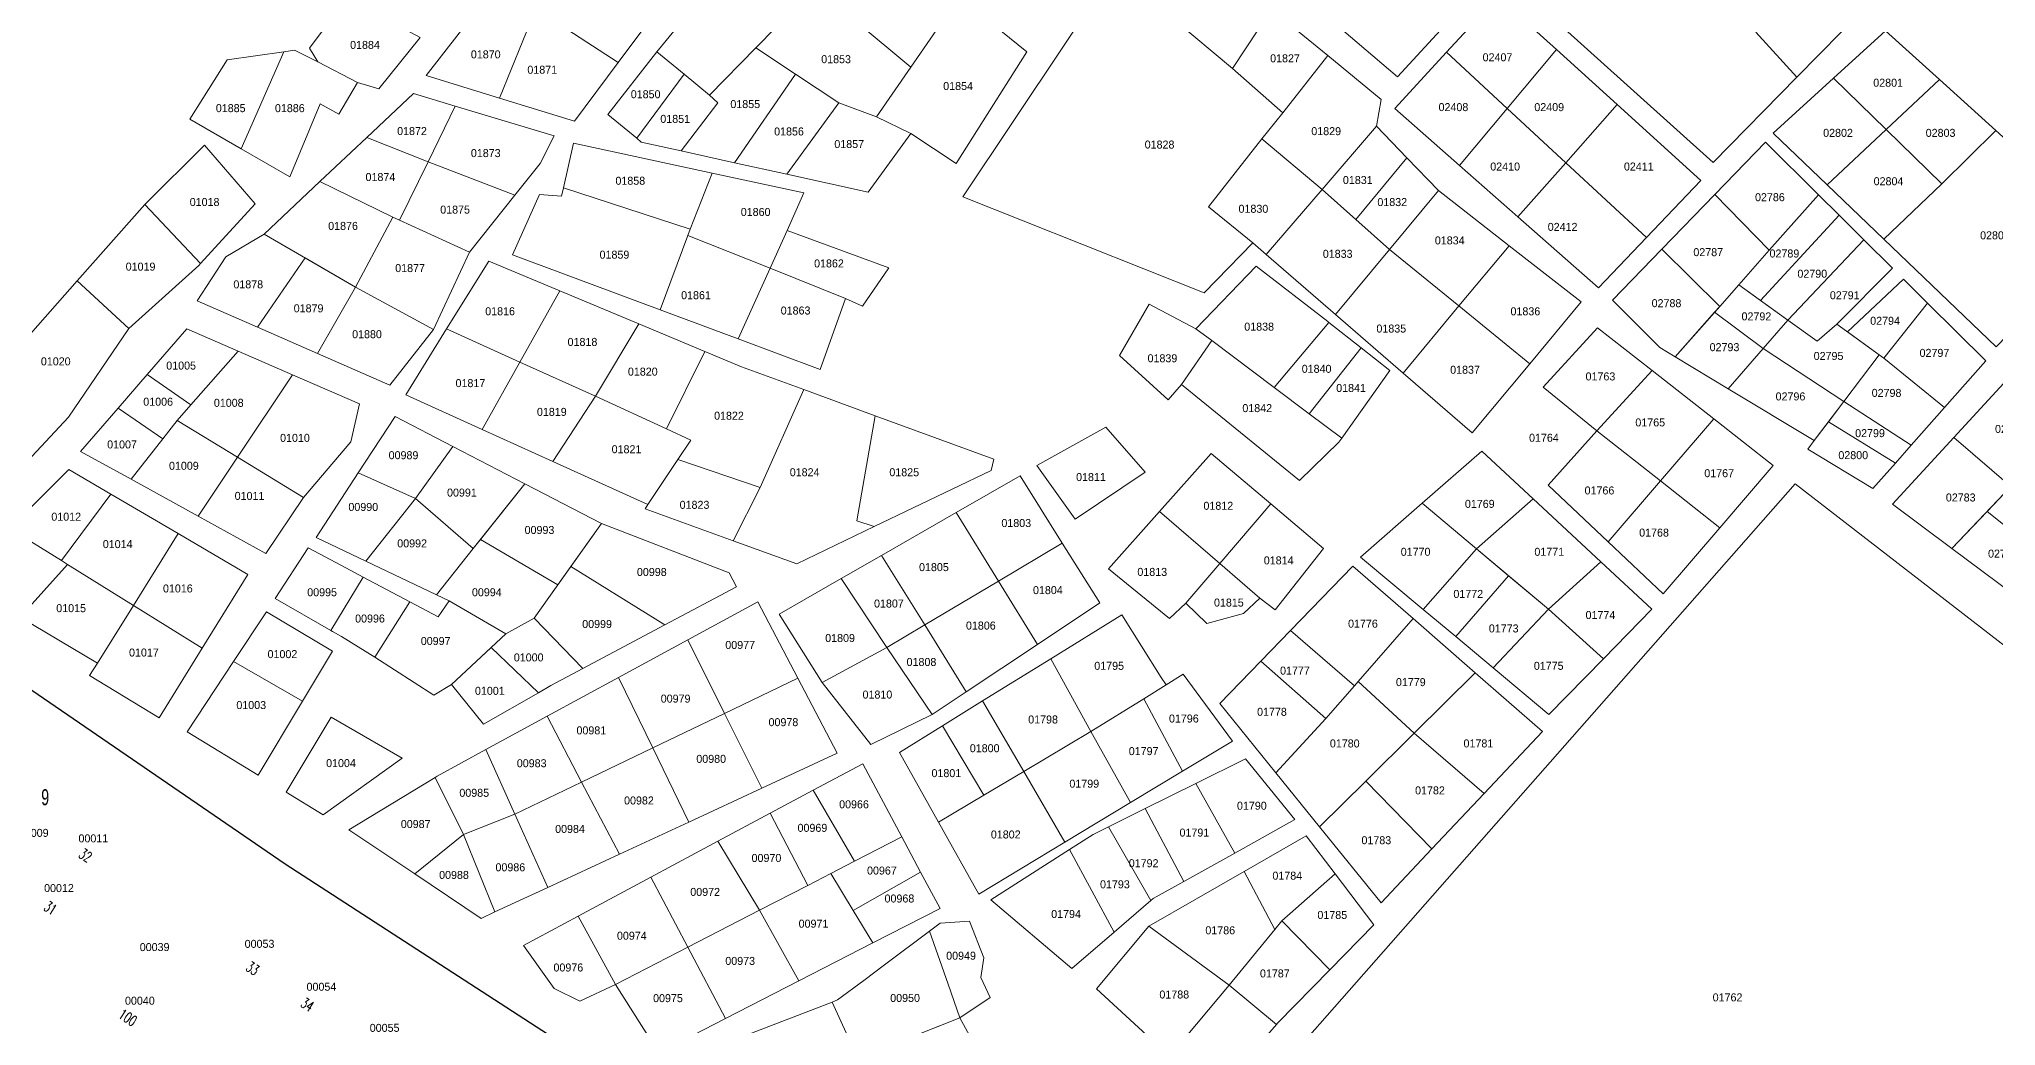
# Model space of a CAD drawing. Header units: metres. Extents: x 245225 to 248406, y 1633796 to 1637634.
# Drawn here: x 247593.6 to 247960.4, y 1635404.3 to 1635589.3 of the extents above; entities that cross this region are included whole.
import ezdxf
from ezdxf.enums import TextEntityAlignment as Align

# ---------------------------------------------------------------- set-up
doc = ezdxf.new("R2010")
doc.units = ezdxf.units.M
doc.header["$MEASUREMENT"] = 0
for name, color, linetype in [('historique_numero_parcelle', 7, 'Continuous'), ('limites_sections', 7, 'Continuous'), ('numero_lot', 7, 'Continuous')]:
    doc.layers.add(name, color=color, linetype=linetype)
doc.layers.add('LIMITES_PARCELLES', color=7, linetype='Continuous', lineweight=0, true_color=0xffffff)
doc.styles.add('Style-ENGINEERING', font='ENGINEERING.shx')
doc.styles.add('Style-FANCY', font='FANCY.shx')
doc.styles.add('Style-STANDARD', font='STANDARD.shx')

msp = doc.modelspace()

# ---------------------------------------------------------------- linework, layer by layer
at = {"layer": 'limites_parcelles', "flags": 128}
for points in [[(247926.631, 1635602.692), (247915.433, 1635590.572), (247923.126, 1635582.142), (247907.416, 1635566.168), (247870.269, 1635599.664), (247875.508, 1635605.247), (247887.575, 1635616.159), (247899.003, 1635626.493), (247926.631, 1635602.692)], [(247755.489, 1635605.752), (247746.549, 1635592.715), (247757.001, 1635584.054), (247750.571, 1635574.723), (247743.48, 1635577.369), (247735.359, 1635582.739), (247727.925, 1635587.654), (247739.247, 1635599.215), (247744.949, 1635605.48), (247749.563, 1635610.551), (247755.489, 1635605.752)], [(247739.247, 1635599.215), (247727.925, 1635587.654), (247719.244, 1635578.789), (247714.525, 1635582.697), (247709.402, 1635586.938), (247727.394, 1635608.846), (247739.247, 1635599.215)], [(247817.312, 1635583.781), (247826.721, 1635575.452), (247822.831, 1635570.61), (247812.83, 1635557.83), (247821.096, 1635551.105), (247812.008, 1635541.747), (247766.764, 1635559.739), (247795.206, 1635602.337), (247817.312, 1635583.781)], [(247849.34, 1635600.357), (247857.72, 1635592.565), (247848.256, 1635582.228), (247837.717, 1635591.168), (247847.514, 1635602.055), (247849.34, 1635600.357)], [(247665, 1635589.607), (247657.286, 1635579.948), (247653.261, 1635581.17), (247645.795, 1635585.007), (247644.265, 1635587.626), (247651.278, 1635597.049), (247665, 1635589.607)], [(247691.421, 1635591.852), (247702.165, 1635584.936), (247693.95, 1635573.92), (247679.907, 1635578.245), (247686.431, 1635594.378), (247691.421, 1635591.852)], [(247757.027, 1635571.592), (247750.571, 1635574.723), (247757.001, 1635584.054), (247766.057, 1635597.194), (247778.723, 1635586.938), (247765.494, 1635565.983), (247757.027, 1635571.592)], [(247835.182, 1635586.202), (247826.721, 1635575.452), (247817.312, 1635583.781), (247824.618, 1635594.85), (247824.84, 1635594.664), (247835.182, 1635586.202)], [(247645.795, 1635585.007), (247653.261, 1635581.17), (247649.769, 1635575.243), (247646.276, 1635577.148), (247640.561, 1635563.496), (247631.452, 1635568.745), (247639.466, 1635586.936), (247641.479, 1635587.225), (247645.795, 1635585.007)], [(247735.359, 1635582.739), (247723.929, 1635566.132), (247713.927, 1635568.347), (247720.831, 1635577.369), (247719.244, 1635578.789), (247727.925, 1635587.654), (247735.359, 1635582.739)], [(247844.287, 1635572.968), (247834.104, 1635561.113), (247822.831, 1635570.61), (247826.721, 1635575.452), (247835.182, 1635586.202), (247845.213, 1635577.995), (247844.287, 1635572.968)], [(247705.603, 1635570.699), (247714.525, 1635582.697), (247719.244, 1635578.789), (247720.831, 1635577.369), (247713.927, 1635568.347), (247706.439, 1635570.005), (247705.603, 1635570.699)], [(247682.765, 1635560.043), (247666.485, 1635566.303), (247671.592, 1635576.756), (247690.14, 1635571.169), (247687.494, 1635565.983), (247682.765, 1635560.043)], [(247750.571, 1635574.723), (247757.027, 1635571.592), (247748.984, 1635560.585), (247733.764, 1635563.955), (247743.48, 1635577.369), (247750.571, 1635574.723)], [(247666.485, 1635566.303), (247661.125, 1635555.335), (247659.877, 1635555.941), (247646.197, 1635562.578), (247655.034, 1635570.881), (247666.485, 1635566.303)], [(247834.104, 1635561.113), (247823.624, 1635548.911), (247821.096, 1635551.105), (247812.83, 1635557.83), (247822.831, 1635570.61), (247834.104, 1635561.113)], [(247970.947, 1635542.373), (247960.514, 1635531.609), (247939.445, 1635551.811), (247950.305, 1635562.182), (247960.404, 1635572.184), (247981.416, 1635553.173), (247970.947, 1635542.373)], [(247715.651, 1635553.633), (247715.206, 1635552.491), (247709.99, 1635538.527), (247682.309, 1635548.838), (247687.389, 1635560.162), (247691.516, 1635559.845), (247691.871, 1635561.434), (247715.651, 1635553.633)], [(247733.849, 1635553.389), (247730.638, 1635546.326), (247715.206, 1635552.491), (247715.651, 1635553.633), (247719.751, 1635564.182), (247736.919, 1635560.48), (247733.849, 1635553.389)], [(247623.836, 1635547.222), (247623.522, 1635546.88), (247610.399, 1635535.027), (247600.687, 1635543.95), (247613.362, 1635558.31), (247623.836, 1635547.222)], [(247917.958, 1635549.697), (247912.242, 1635543.229), (247908.667, 1635539.184), (247897.806, 1635549.898), (247907.728, 1635560.14), (247917.958, 1635549.697)], [(247931.055, 1635556.262), (247916.283, 1635540.317), (247912.242, 1635543.229), (247917.958, 1635549.697), (247927.171, 1635560.121), (247931.055, 1635556.262)], [(247661.125, 1635555.335), (247674.265, 1635549.367), (247667.492, 1635534.868), (247652.87, 1635542.794), (247659.877, 1635555.941), (247661.125, 1635555.335)], [(247643.442, 1635548.276), (247634.544, 1635535.27), (247623.184, 1635540.254), (247628.581, 1635548.461), (247635.742, 1635552.754), (247643.442, 1635548.276)], [(247744.75, 1635540.689), (247730.638, 1635546.326), (247733.849, 1635553.389), (247752.899, 1635546.404), (247747.925, 1635539.207), (247744.75, 1635540.689)], [(247921.449, 1635536.594), (247935.7, 1635551.647), (247941.05, 1635546.331), (247930.62, 1635535.829), (247926.916, 1635532.654), (247921.449, 1635536.594)], [(247835.366, 1635536.161), (247825.124, 1635523.969), (247813.407, 1635532.759), (247810.42, 1635535), (247821.765, 1635546.703), (247835.159, 1635536.323), (247835.366, 1635536.161)], [(247908.667, 1635539.184), (247900.311, 1635529.729), (247897.411, 1635531.477), (247888.547, 1635540.34), (247897.806, 1635549.898), (247908.667, 1635539.184)], [(247610.399, 1635535.027), (247599.074, 1635518.411), (247590.502, 1635509.211), (247579.919, 1635520.422), (247600.687, 1635543.95), (247610.399, 1635535.027)], [(247916.826, 1635531.302), (247907.696, 1635538.085), (247908.667, 1635539.184), (247912.242, 1635543.229), (247921.449, 1635536.594), (247916.826, 1635531.302)], [(247932.609, 1635534.391), (247943.133, 1635544.262), (247947.618, 1635539.805), (247939.404, 1635529.479), (247938.554, 1635530.094), (247932.609, 1635534.391)], [(247810.42, 1635535), (247813.407, 1635532.759), (247807.774, 1635524.549), (247805.261, 1635521.639), (247796.133, 1635529.973), (247801.689, 1635539.63), (247810.42, 1635535)], [(247931.941, 1635521.358), (247916.826, 1635531.302), (247921.449, 1635536.594), (247926.916, 1635532.654), (247930.62, 1635535.829), (247938.554, 1635530.094), (247931.941, 1635521.358)], [(247825.124, 1635523.969), (247831.669, 1635519.059), (247837.807, 1635514.454), (247837.275, 1635513.701), (247829.867, 1635506.557), (247807.774, 1635524.549), (247813.407, 1635532.759), (247825.124, 1635523.969)], [(247641.047, 1635526.366), (247630.749, 1635510.898), (247619.454, 1635517.791), (247622.044, 1635520.744), (247630.859, 1635530.794), (247641.047, 1635526.366)], [(247736.918, 1635523.612), (247728.759, 1635505.202), (247713.317, 1635510.491), (247715.736, 1635514.126), (247711.201, 1635516.209), (247718.393, 1635530.756), (247725.277, 1635527.883), (247736.918, 1635523.612)], [(247944.568, 1635513.169), (247931.941, 1635521.358), (247938.554, 1635530.094), (247939.404, 1635529.479), (247950.825, 1635520.247), (247944.568, 1635513.169)], [(247622.044, 1635520.744), (247619.454, 1635517.791), (247616.756, 1635514.335), (247608.386, 1635520.134), (247613.847, 1635526.437), (247622.044, 1635520.744)], [(247643.15, 1635503.329), (247630.749, 1635510.898), (247641.047, 1635526.366), (247653.628, 1635520.898), (247652.04, 1635513.807), (247643.15, 1635503.329)], [(247711.201, 1635516.209), (247715.736, 1635514.126), (247713.317, 1635510.491), (247707.709, 1635502.059), (247689.911, 1635510.108), (247697.876, 1635522.328), (247711.201, 1635516.209)], [(247750.116, 1635497.886), (247735.649, 1635490.947), (247723.713, 1635495.251), (247728.759, 1635505.202), (247736.918, 1635523.612), (247750.343, 1635518.686), (247746.886, 1635498.993), (247750.116, 1635497.886)], [(247630.749, 1635510.898), (247623.389, 1635499.844), (247610.846, 1635506.765), (247616.756, 1635514.335), (247619.454, 1635517.791), (247630.749, 1635510.898)], [(247750.116, 1635497.886), (247746.886, 1635498.993), (247750.343, 1635518.686), (247772.585, 1635510.526), (247772.055, 1635508.409), (247750.116, 1635497.886)], [(247941.602, 1635509.814), (247937.363, 1635505.018), (247925.192, 1635512.427), (247926.383, 1635514.014), (247929.033, 1635517.516), (247941.602, 1635509.814)], [(247728.759, 1635505.202), (247723.713, 1635495.251), (247707.179, 1635501.213), (247707.709, 1635502.059), (247713.317, 1635510.491), (247728.759, 1635505.202)], [(247619.632, 1635496.588), (247611.245, 1635483.119), (247598.883, 1635490.818), (247597.748, 1635491.525), (247607.04, 1635503.976), (247619.632, 1635496.588)], [(247814.935, 1635490.969), (247808.568, 1635483.539), (247805.499, 1635480.681), (247794.069, 1635489.994), (247803.643, 1635500.726), (247814.935, 1635490.969)], [(247822.432, 1635484.491), (247814.935, 1635490.969), (247824.511, 1635502.145), (247834.391, 1635493.804), (247825.29, 1635482.269), (247822.432, 1635484.491)], [(247597.748, 1635491.525), (247598.883, 1635490.818), (247590.03, 1635480.945), (247578.38, 1635487.878), (247588.061, 1635497.559), (247597.748, 1635491.525)], [(247690.832, 1635486.973), (247686.359, 1635480.704), (247681.067, 1635477.794), (247670.455, 1635483.962), (247668.058, 1635485.109), (247674.955, 1635493.769), (247676.313, 1635495.475), (247690.832, 1635486.973)], [(247710.906, 1635479.47), (247693.276, 1635490.398), (247699.03, 1635498.461), (247722.949, 1635489.254), (247724.324, 1635486.608), (247710.906, 1635479.47)], [(247654.323, 1635488.442), (247648.278, 1635478.395), (247637.814, 1635484.414), (247643.997, 1635493.937), (247650.26, 1635490.604), (247654.323, 1635488.442)], [(247648.278, 1635478.395), (247654.323, 1635488.442), (247663.063, 1635483.791), (247656.534, 1635473.411), (247650.243, 1635477.264), (247648.563, 1635478.231), (247648.278, 1635478.395)], [(247822.432, 1635484.491), (247819.363, 1635481.634), (247812.484, 1635479.729), (247808.568, 1635483.539), (247814.935, 1635490.969), (247822.432, 1635484.491)], [(247851.158, 1635480.642), (247840.877, 1635468.855), (247840.192, 1635468.07), (247828.171, 1635478.404), (247839.864, 1635490.466), (247851.158, 1635480.642)], [(247624.12, 1635475.1), (247616.057, 1635462.054), (247603.039, 1635469.992), (247604.521, 1635472.32), (247611.245, 1635483.119), (247624.12, 1635475.1)], [(247681.067, 1635477.794), (247670.881, 1635468.269), (247667.573, 1635466.284), (247656.534, 1635473.411), (247663.063, 1635483.791), (247668.367, 1635480.969), (247670.455, 1635483.962), (247681.067, 1635477.794)], [(247687.187, 1635466.754), (247678.337, 1635475.24), (247681.067, 1635477.794), (247686.359, 1635480.704), (247695.498, 1635471.275), (247689.505, 1635468.087), (247687.187, 1635466.754)], [(247804.857, 1635468.219), (247800.692, 1635465.636), (247790.78, 1635459.49), (247783.239, 1635473.131), (247796.555, 1635481.378), (247803.964, 1635469.63), (247804.857, 1635468.219)], [(247807.934, 1635452.046), (247800.692, 1635465.636), (247804.857, 1635468.219), (247808.084, 1635470.219), (247817.287, 1635457.698), (247807.934, 1635452.046)], [(247851.397, 1635459.155), (247842.317, 1635450.168), (247833.647, 1635441.587), (247825.455, 1635451.712), (247834.814, 1635461.904), (247840.192, 1635468.07), (247840.877, 1635468.855), (247851.397, 1635459.155)], [(247682.771, 1635444), (247673.156, 1635440.17), (247667.801, 1635450.879), (247668.179, 1635451.109), (247677.336, 1635456.091), (247682.771, 1635444)], [(247785.892, 1635438.727), (247769.78, 1635428.99), (247762.199, 1635442.484), (247770.72, 1635447.554), (247778.16, 1635451.981), (247785.892, 1635438.727)], [(247746.474, 1635435.153), (247741.986, 1635432.842), (247737.684, 1635430.627), (247730.647, 1635444.152), (247738.723, 1635448.479), (247746.474, 1635435.153)], [(247801.978, 1635427.772), (247794.074, 1635441.629), (247800.961, 1635445.04), (247808.209, 1635431.38), (247802.425, 1635428.157), (247801.978, 1635427.772)], [(247801.978, 1635427.772), (247795.139, 1635421.884), (247786.768, 1635437.366), (247791.18, 1635440.195), (247794.074, 1635441.629), (247801.978, 1635427.772)], [(247758.842, 1635433.108), (247746.178, 1635425.917), (247741.986, 1635432.842), (247746.474, 1635435.153), (247755.316, 1635439.706), (247758.842, 1635433.108)], [(247836.564, 1635432.802), (247826.559, 1635423.963), (247825.255, 1635422.364), (247819.496, 1635433.252), (247831.133, 1635439.931), (247836.564, 1635432.802)], [(247746.178, 1635425.917), (247749.864, 1635419.827), (247735.998, 1635412.71), (247728.631, 1635425.965), (247737.684, 1635430.627), (247741.986, 1635432.842), (247746.178, 1635425.917)], [(247701.623, 1635412.057), (247694.96, 1635408.918), (247690.121, 1635411.269), (247684.372, 1635419.359), (247694.657, 1635424.87), (247701.623, 1635412.057)], [(247766.177, 1635405.799), (247746.988, 1635398.182), (247745.173, 1635402.267), (247742.241, 1635408.75), (247743.268, 1635409.146), (247748.166, 1635412.814), (247752.066, 1635415.734), (247760.502, 1635422.051), (247763.976, 1635412.102), (247766.177, 1635405.799)], [(247766.177, 1635405.799), (247763.976, 1635412.102), (247760.502, 1635422.051), (247762.473, 1635423.527), (247768.029, 1635423.923), (247770.675, 1635417.044), (247770.146, 1635413.34), (247771.866, 1635409.636), (247766.177, 1635405.799)], [(247816.717, 1635411.898), (247806.659, 1635399.979), (247805.203, 1635398.92), (247791.842, 1635411.223), (247801.631, 1635422.997), (247816.717, 1635411.898)], [(247835.577, 1635414.824), (247825.841, 1635404.873), (247825.542, 1635404.529), (247816.717, 1635411.898), (247825.255, 1635422.364), (247826.559, 1635423.963), (247835.577, 1635414.824)], [(247825.542, 1635404.529), (247815.39, 1635392.835), (247808.775, 1635397.465), (247806.659, 1635399.979), (247816.717, 1635411.898), (247825.542, 1635404.529)], [(247745.173, 1635402.267), (247746.988, 1635398.182), (247744.75, 1635397.293), (247739.247, 1635392.742), (247733.491, 1635397.557), (247727.102, 1635402.902), (247742.241, 1635408.75), (247745.173, 1635402.267)]]:
    msp.add_lwpolyline(points, close=True, dxfattribs=at)
at = {"layer": 'limites_parcelles'}
for points in [[(247824.618, 1635594.85), (247817.312, 1635583.781), (247795.206, 1635602.337), (247802.879, 1635613.052)], [(247702.165, 1635584.936), (247691.421, 1635591.852), (247699.1, 1635605.754), (247712.577, 1635598.897)], [(247766.057, 1635597.194), (247757.001, 1635584.054), (247746.549, 1635592.715), (247755.489, 1635605.752)], [(247923.126, 1635582.142), (247915.433, 1635590.572), (247926.631, 1635602.692), (247935.674, 1635594.902)], [(247686.431, 1635594.378), (247679.907, 1635578.245), (247666.116, 1635582.493), (247678.497, 1635598.395)], [(247878.033, 1635587.348), (247868.814, 1635576.285), (247857.418, 1635586.83), (247867.041, 1635597.31)], [(247949.875, 1635581.71), (247939.88, 1635572.347), (247929.995, 1635581.985), (247939.744, 1635590.876)], [(247889.42, 1635577.029), (247879.798, 1635566.121), (247868.814, 1635576.285), (247878.033, 1635587.348)], [(247631.452, 1635568.745), (247621.829, 1635574.291), (247628.814, 1635585.403), (247639.466, 1635586.936)], [(247714.525, 1635582.697), (247705.603, 1635570.699), (247700.194, 1635575.19), (247709.402, 1635586.938)], [(247868.814, 1635576.285), (247859.894, 1635565.581), (247847.726, 1635576.275), (247857.418, 1635586.83)], [(247723.929, 1635566.132), (247735.359, 1635582.739), (247743.48, 1635577.369), (247733.764, 1635563.955)], [(247939.88, 1635572.347), (247928.826, 1635561.994), (247918.71, 1635571.694), (247929.995, 1635581.985)], [(247960.404, 1635572.184), (247950.305, 1635562.182), (247939.88, 1635572.347), (247949.875, 1635581.71)], [(247671.592, 1635576.756), (247666.485, 1635566.303), (247655.034, 1635570.881), (247663.788, 1635579.106)], [(247879.798, 1635566.121), (247870.837, 1635555.963), (247859.894, 1635565.581), (247868.814, 1635576.285)], [(247894.951, 1635552.1), (247879.798, 1635566.121), (247889.42, 1635577.029), (247905.141, 1635562.781)], [(247850.015, 1635567.044), (247840.462, 1635555.466), (247834.104, 1635561.113), (247844.287, 1635572.968)], [(247950.305, 1635562.182), (247939.445, 1635551.811), (247928.826, 1635561.994), (247939.88, 1635572.347)], [(247623.836, 1635547.222), (247613.362, 1635558.31), (247624.58, 1635569.423), (247634.105, 1635558.416)], [(247719.751, 1635564.182), (247715.651, 1635553.633), (247691.871, 1635561.434), (247693.739, 1635569.793)], [(247927.171, 1635560.121), (247917.958, 1635549.697), (247907.728, 1635560.14), (247917.255, 1635569.974)], [(247682.765, 1635560.043), (247674.265, 1635549.367), (247661.125, 1635555.335), (247666.485, 1635566.303)], [(247840.462, 1635555.466), (247850.015, 1635567.044), (247855.928, 1635560.929), (247846.758, 1635549.874)], [(247894.951, 1635552.1), (247885.959, 1635542.673), (247870.837, 1635555.963), (247879.798, 1635566.121)], [(247659.877, 1635555.941), (247652.87, 1635542.794), (247635.742, 1635552.754), (247646.197, 1635562.578)], [(247846.758, 1635549.874), (247836.614, 1635537.646), (247823.624, 1635548.911), (247834.104, 1635561.113)], [(247869.182, 1635550.562), (247859.77, 1635539.261), (247846.758, 1635549.874), (247855.928, 1635560.929)], [(247916.283, 1635540.317), (247931.055, 1635556.262), (247935.7, 1635551.647), (247921.449, 1635536.594)], [(247730.638, 1635546.326), (247724.615, 1635533.08), (247709.99, 1635538.527), (247715.206, 1635552.491)], [(247873.035, 1635528.44), (247859.77, 1635539.261), (247869.182, 1635550.562), (247882.651, 1635540.027)], [(247634.544, 1635535.27), (247643.442, 1635548.276), (247652.87, 1635542.794), (247645.789, 1635530.336)], [(247691.197, 1635542.108), (247683.719, 1635528.734), (247669.973, 1635534.953), (247677.864, 1635547.674)], [(247859.77, 1635539.261), (247849.295, 1635526.683), (247836.614, 1635537.646), (247846.758, 1635549.874)], [(247744.75, 1635540.689), (247739.988, 1635527.354), (247724.615, 1635533.08), (247730.638, 1635546.326)], [(247667.492, 1635534.868), (247659.343, 1635524.39), (247645.789, 1635530.336), (247652.87, 1635542.794)], [(247705.993, 1635535.932), (247697.876, 1635522.328), (247683.719, 1635528.734), (247691.197, 1635542.108)], [(247950.825, 1635520.247), (247939.404, 1635529.479), (247947.618, 1635539.805), (247958.53, 1635528.963)], [(247718.393, 1635530.756), (247711.201, 1635516.209), (247697.876, 1635522.328), (247705.993, 1635535.932)], [(247841.444, 1635531.395), (247831.669, 1635519.059), (247825.124, 1635523.969), (247835.366, 1635536.161)], [(247873.035, 1635528.44), (247862.269, 1635515.467), (247849.295, 1635526.683), (247859.77, 1635539.261)], [(247916.826, 1635531.302), (247910.228, 1635523.751), (247900.311, 1635529.729), (247907.696, 1635538.085)], [(247630.859, 1635530.794), (247622.044, 1635520.744), (247613.847, 1635526.437), (247621.243, 1635534.974)], [(247683.719, 1635528.734), (247676.655, 1635516.102), (247662.306, 1635522.591), (247669.973, 1635534.953)], [(247895.983, 1635527.182), (247885.637, 1635515.866), (247875.583, 1635524.068), (247885.769, 1635535.181)], [(247697.876, 1635522.328), (247689.911, 1635510.108), (247676.655, 1635516.102), (247683.719, 1635528.734)], [(247831.669, 1635519.059), (247841.444, 1635531.395), (247846.8, 1635527.195), (247837.807, 1635514.454)], [(247931.941, 1635521.358), (247926.383, 1635514.014), (247910.228, 1635523.751), (247916.826, 1635531.302)], [(247907.585, 1635518.096), (247897.551, 1635506.455), (247885.637, 1635515.866), (247895.983, 1635527.182)], [(247973.692, 1635516.317), (247963.266, 1635505.41), (247952.569, 1635514.621), (247962.584, 1635525.516)], [(247941.602, 1635509.814), (247929.033, 1635517.516), (247931.941, 1635521.358), (247944.568, 1635513.169)], [(247616.756, 1635514.335), (247610.846, 1635506.765), (247601.346, 1635512.008), (247608.386, 1635520.134)], [(247664.134, 1635503.194), (247653.406, 1635507.977), (247660.295, 1635518.57), (247671.155, 1635512.932)], [(247908.671, 1635497.672), (247897.551, 1635506.455), (247907.585, 1635518.096), (247918.71, 1635509.384)], [(247800.948, 1635508.092), (247787.825, 1635499.308), (247780.628, 1635509.362), (247793.54, 1635516.559)], [(247897.551, 1635506.455), (247887.739, 1635495.07), (247876.509, 1635505.68), (247885.637, 1635515.866)], [(247963.266, 1635505.41), (247952.183, 1635493.815), (247941.067, 1635502.108), (247952.569, 1635514.621)], [(247643.15, 1635503.329), (247636.059, 1635492.852), (247623.389, 1635499.844), (247630.749, 1635510.898)], [(247684.641, 1635505.931), (247674.955, 1635493.769), (247664.134, 1635503.194), (247671.155, 1635512.932)], [(247824.511, 1635502.145), (247814.935, 1635490.969), (247803.643, 1635500.726), (247813.33, 1635511.585)], [(247873.696, 1635503.085), (247863.032, 1635493.747), (247852.88, 1635502.268), (247864.073, 1635512.03)], [(247607.04, 1635503.976), (247597.748, 1635491.525), (247588.061, 1635497.559), (247599.123, 1635508.621)], [(247664.134, 1635503.194), (247654.806, 1635491.447), (247645.537, 1635495.881), (247653.406, 1635507.977)], [(247785.399, 1635494.816), (247773.413, 1635487.677), (247765.489, 1635500.518), (247777.505, 1635507.413)], [(247908.671, 1635497.672), (247898.072, 1635485.307), (247887.739, 1635495.07), (247897.551, 1635506.455)], [(247674.955, 1635493.769), (247668.058, 1635485.109), (247654.806, 1635491.447), (247664.134, 1635503.194)], [(247690.832, 1635486.973), (247676.313, 1635495.475), (247684.641, 1635505.931), (247699.03, 1635498.461)], [(248017.664, 1635432.522), (247932.337, 1635329.477), (247820.814, 1635390.057), (247922.811, 1635505.944)], [(247886.366, 1635491.31), (247876.539, 1635482.41), (247863.032, 1635493.747), (247873.696, 1635503.085)], [(247972.586, 1635489.745), (247958.778, 1635500.715), (247963.266, 1635505.41), (247976.448, 1635494.059)], [(247773.413, 1635487.677), (247759.607, 1635479.455), (247751.519, 1635492.503), (247765.489, 1635500.518)], [(247863.032, 1635493.747), (247853.081, 1635482.362), (247841.319, 1635492.186), (247852.88, 1635502.268)], [(247972.586, 1635489.745), (247966.599, 1635483.058), (247952.183, 1635493.815), (247958.778, 1635500.715)], [(247624.12, 1635475.1), (247611.245, 1635483.119), (247619.632, 1635496.588), (247632.673, 1635488.936)], [(247752.529, 1635475.24), (247743.925, 1635488.145), (247751.519, 1635492.503), (247759.607, 1635479.455)], [(247780.738, 1635475.807), (247773.413, 1635487.677), (247785.399, 1635494.816), (247792.428, 1635483.6)], [(247869.063, 1635488.684), (247859.165, 1635477.281), (247853.081, 1635482.362), (247863.032, 1635493.747)], [(247611.245, 1635483.119), (247604.521, 1635472.32), (247590.03, 1635480.945), (247598.883, 1635490.818)], [(247710.906, 1635479.47), (247695.498, 1635471.275), (247686.359, 1635480.704), (247693.276, 1635490.398)], [(247752.529, 1635475.24), (247740.358, 1635468.678), (247732.314, 1635481.484), (247743.925, 1635488.145)], [(247859.165, 1635477.281), (247869.063, 1635488.684), (247876.539, 1635482.41), (247866.201, 1635471.404)], [(247886.854, 1635473.108), (247876.539, 1635482.41), (247886.366, 1635491.31), (247895.956, 1635482.396)], [(247780.738, 1635475.807), (247767.386, 1635466.906), (247759.607, 1635479.455), (247773.413, 1635487.677)], [(247648.603, 1635474.543), (247642.972, 1635465.198), (247630.041, 1635472.609), (247636.183, 1635481.938)], [(247735.83, 1635469.486), (247722.061, 1635462.872), (247715.173, 1635476.675), (247728.293, 1635483.812)], [(247862.839, 1635470.48), (247851.397, 1635459.155), (247840.877, 1635468.855), (247851.158, 1635480.642)], [(247886.854, 1635473.108), (247876.641, 1635462.685), (247866.201, 1635471.404), (247876.539, 1635482.41)], [(247767.386, 1635466.906), (247760.995, 1635462.645), (247752.529, 1635475.24), (247759.607, 1635479.455)], [(247840.192, 1635468.07), (247834.814, 1635461.904), (247822.634, 1635472.691), (247828.171, 1635478.404)], [(247687.187, 1635466.754), (247676.89, 1635460.833), (247670.881, 1635468.269), (247678.337, 1635475.24)], [(247722.061, 1635462.872), (247708.613, 1635456.413), (247702.208, 1635469.621), (247715.173, 1635476.675)], [(247760.995, 1635462.645), (247749.52, 1635457.03), (247740.358, 1635468.678), (247752.529, 1635475.24)], [(247642.972, 1635465.198), (247634.61, 1635451.32), (247621.348, 1635459.409), (247630.041, 1635472.609)], [(247708.613, 1635456.413), (247695.278, 1635450.008), (247688.828, 1635462.343), (247702.208, 1635469.621)], [(247790.78, 1635459.49), (247778.16, 1635451.981), (247770.444, 1635465.207), (247783.239, 1635473.131)], [(247834.814, 1635461.904), (247825.455, 1635451.712), (247814.919, 1635464.733), (247822.634, 1635472.691)], [(247864.483, 1635447.872), (247851.397, 1635459.155), (247862.839, 1635470.48), (247875.45, 1635459.51)], [(247729.049, 1635448.87), (247722.061, 1635462.872), (247735.83, 1635469.486), (247743.215, 1635455.449)], [(247695.278, 1635450.008), (247682.771, 1635444), (247677.336, 1635456.091), (247688.828, 1635462.343)], [(247729.049, 1635448.87), (247715.354, 1635442.512), (247708.613, 1635456.413), (247722.061, 1635462.872)], [(247770.72, 1635447.554), (247762.938, 1635460.559), (247770.444, 1635465.207), (247778.16, 1635451.981)], [(247807.934, 1635452.046), (247798.161, 1635446.14), (247790.78, 1635459.49), (247800.692, 1635465.636)], [(247639.902, 1635448.092), (247648.307, 1635462.14), (247661.62, 1635454.51), (247646.854, 1635443.851)], [(247770.72, 1635447.554), (247762.199, 1635442.484), (247754.857, 1635455.554), (247762.938, 1635460.559)], [(247798.161, 1635446.14), (247785.892, 1635438.727), (247778.16, 1635451.981), (247790.78, 1635459.49)], [(247864.483, 1635447.872), (247854.669, 1635437.458), (247842.317, 1635450.168), (247851.397, 1635459.155)], [(247715.354, 1635442.512), (247702.354, 1635436.475), (247695.278, 1635450.008), (247708.613, 1635456.413)], [(247755.316, 1635439.706), (247746.474, 1635435.153), (247738.723, 1635448.479), (247747.978, 1635453.438)], [(247817.731, 1635436.685), (247810.433, 1635449.733), (247819.755, 1635454.351), (247829.016, 1635442.973)], [(247673.156, 1635440.17), (247664, 1635432.782), (247651.669, 1635441.055), (247667.801, 1635450.879)], [(247702.354, 1635436.475), (247688.951, 1635430.251), (247682.771, 1635444), (247695.278, 1635450.008)], [(247817.731, 1635436.685), (247808.209, 1635431.38), (247800.961, 1635445.04), (247810.433, 1635449.733)], [(247854.669, 1635437.458), (247845.155, 1635427.363), (247833.647, 1635441.587), (247842.317, 1635450.168)], [(247679.025, 1635425.642), (247673.156, 1635440.17), (247682.771, 1635444), (247688.951, 1635430.251)], [(247737.684, 1635430.627), (247728.631, 1635425.965), (247720.83, 1635438.893), (247730.647, 1635444.152)], [(247679.025, 1635425.642), (247676.434, 1635424.439), (247664, 1635432.782), (247673.156, 1635440.17)], [(247728.631, 1635425.965), (247715.217, 1635419.057), (247708.289, 1635432.174), (247720.83, 1635438.893)], [(247795.139, 1635421.884), (247787.212, 1635415.06), (247771.998, 1635427.892), (247786.768, 1635437.366)], [(247746.178, 1635425.917), (247758.842, 1635433.108), (247762.48, 1635426.301), (247749.864, 1635419.827)], [(247825.255, 1635422.364), (247816.717, 1635411.898), (247801.631, 1635422.997), (247819.496, 1635433.252)], [(247715.217, 1635419.057), (247701.623, 1635412.057), (247694.657, 1635424.87), (247708.289, 1635432.174)], [(247835.577, 1635414.824), (247826.559, 1635423.963), (247836.564, 1635432.802), (247843.833, 1635423.262)], [(247735.998, 1635412.71), (247722.286, 1635405.673), (247715.217, 1635419.057), (247728.631, 1635425.965)], [(247722.286, 1635405.673), (247709.772, 1635399.251), (247701.623, 1635412.057), (247715.217, 1635419.057)], [(247744.75, 1635397.293), (247766.177, 1635405.799), (247770.071, 1635398.711), (247757.344, 1635387.98)]]:
    msp.add_3dface(points, dxfattribs=at)
at = {"layer": 'limites_sections', "flags": 128}
msp.add_lwpolyline([(247307.282, 1635143.838), (247335.725, 1635183.526), (247386.657, 1635252.979), (247462.725, 1635349.552), (247520.934, 1635410.407), (247567.897, 1635483.829), (247639.697, 1635434.654), (247709.15, 1635389.674), (248016.729, 1635190.575), (248105.364, 1635133.689)], dxfattribs=at)

# ---------------------------------------------------------------- texts
at = {"layer": 'historique_numero_parcelle', "style": 'Style-FANCY'}
for s, p in [('01884', (247654.664561, 1635588.20826)), ('01870', (247677.307028, 1635586.435394)), ('01871', (247687.900017, 1635583.560674)), ('01853', (247742.989008, 1635585.53544)), ('01827', (247827.155817, 1635585.695859)), ('02407', (247866.993654, 1635585.889679)), ('01850', (247707.285763, 1635578.964652)), ('01854', (247765.867812, 1635580.504681)), ('02801', (247940.233807, 1635581.122813)), ('01885', (247629.492015, 1635576.353709)), ('01886', (247640.572332, 1635576.353709)), ('01855', (247725.95815, 1635577.116618)), ('02408', (247858.734714, 1635576.546841)), ('02409', (247876.688932, 1635576.546841)), ('01872', (247663.482281, 1635572.061796)), ('01851', (247712.825922, 1635574.344568)), ('01856', (247734.165792, 1635571.983191)), ('01829', (247834.876131, 1635572.040942)), ('02802', (247930.840918, 1635571.721964)), ('02803', (247950.065252, 1635571.721964)), ('01873', (247677.307028, 1635567.929387)), ('01857', (247745.451301, 1635569.621814)), ('01828', (247803.635792, 1635569.525562)), ('02410', (247868.429992, 1635565.407303)), ('02411', (247893.490607, 1635565.407303)), ('01874', (247657.557389, 1635563.437638)), ('01858', (247704.413088, 1635562.743021)), ('01831', (247840.801023, 1635562.877774)), ('02804', (247940.303565, 1635562.650969)), ('01018', (247624.594601, 1635558.753656)), ('01875', (247671.561679, 1635557.328859)), ('01860', (247727.907465, 1635556.890914)), ('01830', (247821.230925, 1635557.487674)), ('01832', (247847.264541, 1635558.745364)), ('02786', (247918.068241, 1635559.660375)), ('01876', (247650.555244, 1635554.27447)), ('02412', (247879.202523, 1635554.088095)), ('01834', (247858.037072, 1635551.558566)), ('02805', (247960.265263, 1635552.507947)), ('01019', (247612.590924, 1635546.638767)), ('01877', (247663.123196, 1635546.368991)), ('01859', (247701.437818, 1635548.882766)), ('01862', (247741.655266, 1635547.24007)), ('01833', (247837.030637, 1635549.043186)), ('02787', (247906.505165, 1635549.352427)), ('02789', (247920.786752, 1635549.105036)), ('01878', (247632.780568, 1635543.314602)), ('02790', (247926.014016, 1635545.311711)), ('01879', (247644.091725, 1635538.822852)), ('01861', (247716.724552, 1635541.285293)), ('02788', (247898.679148, 1635539.78665)), ('02791', (247932.096741, 1635541.270995)), ('01816', (247679.998558, 1635538.274217)), ('01863', (247735.396939, 1635538.410574)), ('01838', (247822.308178, 1635535.388268)), ('01835', (247847.084999, 1635535.028929)), ('01836', (247872.220904, 1635538.262988)), ('02792', (247915.536868, 1635537.312743)), ('02794', (247939.662999, 1635536.488107)), ('01880', (247655.043798, 1635533.971763)), ('01818', (247695.439186, 1635532.524778)), ('02793', (247909.553192, 1635531.540291)), ('01020', (247596.688616, 1635528.877107)), ('01005', (247620.195817, 1635528.087843)), ('01839', (247804.174418, 1635529.45916)), ('02795', (247929.062043, 1635529.89102)), ('02797', (247948.915411, 1635530.468265)), ('01817', (247674.43275, 1635524.79897)), ('01820', (247706.750343, 1635526.955009)), ('01840', (247833.080709, 1635527.48279)), ('01841', (247839.544228, 1635523.889391)), ('01837', (247860.909747, 1635527.30312)), ('01763', (247886.292523, 1635526.056659)), ('01006', (247615.886805, 1635521.311718)), ('01008', (247629.121629, 1635521.106381)), ('02796', (247921.92506, 1635522.304369)), ('02798', (247939.936087, 1635522.964078)), ('01819', (247689.693836, 1635519.408871)), ('01822', (247722.909139, 1635518.690191)), ('01842', (247821.949094, 1635520.116321)), ('01765', (247895.628716, 1635517.432501)), ('01007', (247609.1155, 1635513.303571)), ('01010', (247641.535688, 1635514.535594)), ('01764', (247875.699534, 1635514.557782)), ('02799', (247936.835681, 1635515.41866)), ('02781', (247963.059259, 1635516.203352)), ('01009', (247620.708795, 1635509.299498)), ('00989', (247661.888076, 1635511.282284)), ('01821', (247703.698126, 1635512.401742)), ('02800', (247933.690274, 1635511.29548)), ('01824', (247737.092971, 1635508.089663)), ('01825', (247755.765358, 1635508.089663)), ('01811', (247790.776083, 1635507.191313)), ('01767', (247908.555753, 1635507.909993)), ('01011', (247633.020259, 1635503.652727)), ('00991', (247672.840149, 1635504.275155)), ('01823', (247716.445621, 1635501.980884)), ('01769', (247863.670208, 1635502.160554)), ('01766', (247886.112981, 1635504.675933)), ('02783', (247953.840533, 1635503.359648)), ('01012', (247598.650756, 1635499.751322)), ('00990', (247654.347305, 1635501.580106)), ('01803', (247776.771793, 1635498.567154)), ('01812', (247814.655193, 1635501.801214)), ('01014', (247608.294736, 1635494.617895)), ('00992', (247663.503956, 1635494.752647)), ('00993', (247687.383066, 1635497.268027)), ('01768', (247896.346885, 1635496.770455)), ('01814', (247825.96635, 1635491.560026)), ('01770', (247851.640882, 1635493.177055)), ('01771', (247876.701497, 1635493.177055)), ('02785', (247961.754523, 1635492.824925)), ('00998', (247708.440799, 1635489.388215)), ('01805', (247761.331166, 1635490.302336)), ('01813', (247802.266783, 1635489.403986)), ('01016', (247619.580244, 1635486.301742)), ('00995', (247646.626991, 1635485.589479)), ('00994', (247677.508246, 1635485.589479)), ('01804', (247782.696685, 1635485.990257)), ('01815', (247816.630157, 1635483.654547)), ('01772', (247861.515702, 1635485.271577)), ('01015', (247599.574116, 1635482.605674)), ('00996', (247655.6041, 1635480.661388)), ('01807', (247752.892683, 1635483.474877)), ('01774', (247886.292523, 1635481.318838)), ('00997', (247667.915564, 1635476.451978)), ('00999', (247698.181246, 1635479.634703)), ('01809', (247743.736032, 1635477.006758)), ('01806', (247770.128732, 1635479.342468)), ('01776', (247841.766062, 1635479.701808)), ('01773', (247868.158763, 1635478.803458)), ('01017', (247613.219321, 1635474.289521)), ('01002', (247639.188815, 1635473.987932)), ('01000', (247685.356804, 1635473.371921)), ('00977', (247725.009977, 1635475.707631)), ('01808', (247758.997117, 1635472.515009)), ('01795', (247794.187384, 1635471.796329)), ('01777', (247829.018567, 1635470.897979)), ('01775', (247876.597245, 1635471.796329)), ('01001', (247678.072521, 1635467.109139)), ('00979', (247712.903704, 1635465.646112)), ('01810', (247750.738177, 1635466.40623)), ('01779', (247850.743171, 1635468.74194)), ('01003', (247633.34087, 1635464.439757)), ('01798', (247781.798974, 1635461.734811)), ('01796', (247808.191674, 1635461.914481)), ('01778', (247824.709555, 1635463.172171)), ('00981', (247697.103993, 1635459.691336)), ('00978', (247733.115024, 1635461.231365)), ('00980', (247719.572414, 1635454.352572)), ('01800', (247770.846901, 1635456.344712)), ('01797', (247800.650903, 1635455.805702)), ('01780', (247838.354761, 1635457.243062)), ('01781', (247863.415376, 1635457.243062)), ('01004', (247650.166537, 1635453.55689)), ('00983', (247685.92108, 1635453.531223)), ('01801', (247763.665214, 1635451.673293)), ('00985', (247675.148549, 1635447.987121)), ('01799', (247789.519288, 1635449.696923)), ('01782', (247854.334015, 1635448.439233)), ('00982', (247706.029804, 1635446.549762)), ('00966', (247746.349848, 1635445.831082)), ('01790', (247820.939169, 1635445.564514)), ('00987', (247664.170827, 1635442.135014)), ('00984', (247693.102767, 1635441.210997)), ('00969', (247738.552587, 1635441.416334)), ('01802', (247774.796829, 1635440.174415)), ('01791', (247810.166638, 1635440.533755)), ('01783', (247844.279653, 1635439.096395)), ('00988', (247671.352514, 1635432.586838)), ('00986', (247681.919854, 1635434.024198)), ('00970', (247729.934563, 1635435.769563)), ('00967', (247751.58222, 1635433.408187)), ('01792', (247800.650903, 1635434.784316)), ('01784', (247827.58223, 1635432.448606)), ('00972', (247718.443863, 1635429.404113)), ('01793', (247795.264638, 1635430.831577)), ('00968', (247754.865277, 1635428.172091)), ('01794', (247786.107986, 1635425.261808)), ('01785', (247836.020712, 1635425.082138)), ('00974', (247704.696062, 1635421.190629)), ('00971', (247738.757778, 1635423.449337)), ('01786', (247815.014277, 1635422.207418)), ('00976', (247692.79498, 1635415.235853)), ('00973', (247725.009977, 1635416.467875)), ('00949', (247766.421014, 1635417.44231)), ('01787', (247825.248182, 1635414.12227)), ('01788', (247806.396253, 1635410.16953)), ('00975', (247711.467367, 1635409.486414)), ('00950', (247755.926957, 1635409.522165)), ('01762', (247910.126747, 1635409.63052))]:
    msp.add_text(s, height=1.499994, dxfattribs=at).set_placement(p, align=Align.MIDDLE_CENTER)
for s, p in [('00009', (247592.561229, 1635440.466769)), ('00011', (247603.738925, 1635439.443952)), ('00012', (247597.292101, 1635430.130353)), ('00039', (247615.227229, 1635419.062769)), ('00053', (247634.894229, 1635419.671769)), ('00054', (247646.498394, 1635411.622918)), ('00040', (247612.461394, 1635409.009918)), ('00055', (247658.347229, 1635403.917769))]:
    msp.add_text(s, height=1.499994, rotation=0.1323, dxfattribs=at).set_placement(p, align=Align.MIDDLE_CENTER)
at = {"layer": 'numero_lot', "linetype": 'Continuous', "style": 'Style-ENGINEERING', "width": 0.666665}
msp.add_text('9', height=2.999994, rotation=0.1323, dxfattribs=at).set_placement((247594.707621, 1635447.151111), align=Align.MIDDLE_CENTER)
at = {"layer": 'numero_lot', "linetype": 'Continuous', "style": 'Style-STANDARD'}
for s, width, p in [('32', 0.688375, (247600.821, 1635435.994688)), ('32', 0.688375, (247600.821, 1635435.994688)), ('31', 0.667831, (247594.278, 1635426.112688)), ('31', 0.667831, (247594.278, 1635426.112688)), ('33', 0.695803, (247632.156, 1635414.809688)), ('100', 0.711247, (247608.249, 1635405.909688)), ('100', 0.711247, (247608.249, 1635405.909688)), ('34', 0.705418, (247642.391, 1635408.033688))]:
    msp.add_text(s, height=1.999998, rotation=327.266978, dxfattribs=dict(at, width=width)).set_placement(p)

doc.saveas('drawing.dxf')
